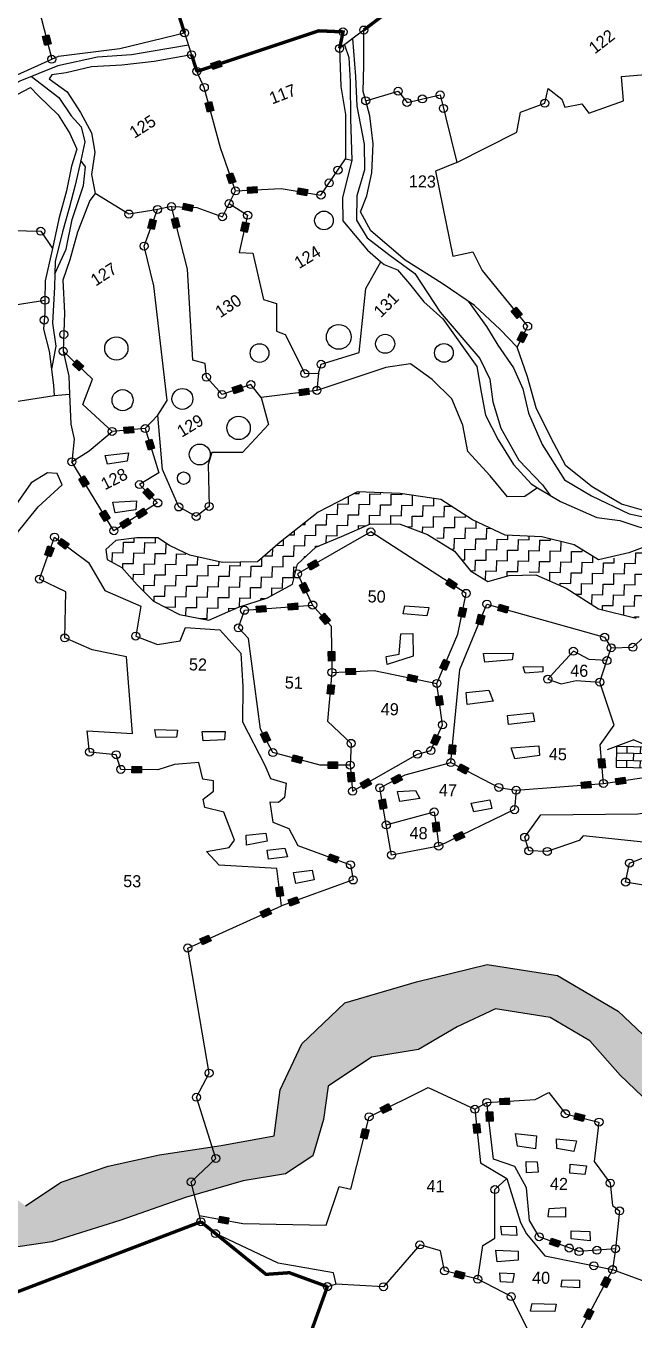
# Model space of a CAD drawing. Header units: metres. Extents: x 314218 to 316666, y 1882511 to 1885824.
# Drawn here: x 315482 to 315852, y 1883880 to 1884666 of the extents above; entities that cross this region are included whole.
import ezdxf

# ---------------------------------------------------------------- set-up
doc = ezdxf.new("R2010")
doc.units = ezdxf.units.M
doc.header["$MEASUREMENT"] = 0
for name, color, linetype in [('LINE_WATER', 4, 'Continuous'), ('OFF', 1, 'Continuous'), ('OTHERS', 1, 'Continuous'), ('POLY_HATCH', 12, 'Continuous'), ('POLY_PARCEL', 6, 'Continuous'), ('POLY_ROAD', 30, 'Continuous'), ('POLY_WATER', 4, 'Continuous'), ('SYM_BUILDING', 1, 'Continuous'), ('SYM_STONE', 1, 'Continuous'), ('SYM_WELL', 1, 'Continuous'), ('TEXT_PARCEL', 7, 'Continuous'), ('V_BOUND_LINE', 7, 'Continuous')]:
    doc.layers.add(name, color=color, linetype=linetype)
doc.styles.add('TEXT_MAP', font='KRDEV050.TTF')
pattern_1 = [(0, (312906.3342, 1883587.6138), (1.5875, 1.5875), [1.5875, -1.5875]), (90, (312907.9217, 1883587.6138), (-1.5875, 1.5875), [1.5875, -1.5875])]

# ---------------------------------------------------------------- blocks, each defined once
blk = doc.blocks.new('PAKKAWELL')
blk.add_circle((0, 0), 1.81)
blk = doc.blocks.new('BUILDING')
for p, q in [((2.25, 2.7), (-2.25, 2.7)), ((-2.25, 2.7), (-2.25, 0)), ((2.25, 1.8), (-2.25, 1.8)), ((-0.9, 2.7), (-0.9, 1.8)), ((0, 0.9), (0, 1.8)), ((0.9, 1.8), (0.9, 2.7)), ((2.25, 0), (2.25, 2.7)), ((-2.25, 0.9), (2.25, 0.9)), ((-2.25, 0), (2.25, 0)), ((-0.9, 0.9), (-0.9, 0)), ((0.9, 0), (0.9, 0.9))]:
    blk.add_line(p, q)
for points in [[(0, 3.61), (-3.45, 2.21)], [(0, 3.61), (3.45, 2.21)]]:
    blk.add_lwpolyline(points)
blk = doc.blocks.new('STONE')
blk.add_circle((0, 0), 0.851)
blk = doc.blocks.new('STONESQUAREFILLED')
blk.add_hatch(color=256).paths.add_polyline_path([(0.7, -0.48), (0.7, 0.48), (-0.7, 0.48), (-0.7, -0.48)])
blk.add_lwpolyline([(-0.7, 0.48), (0.7, 0.48), (0.7, -0.48), (-0.7, -0.48)], close=True)
blk = doc.blocks.new('2365562')
at = {"layer": 'POLY_HATCH'}
h = blk.add_hatch(dxfattribs=at)
h.set_pattern_fill('ZIGZAG', color=256, scale=0.5, style=0)
h.set_pattern_definition(pattern_1)
h.paths.add_polyline_path([(313355.98, 1883973.56), (313363.54, 1883966.68), (313367.01, 1883959.68), (313370.09, 1883955.64), (313372.21, 1883951.61), (313376.25, 1883949.9), (313380.98, 1883951.06), (313389.67, 1883951.95), (313397.28, 1883952.16), (313403.1, 1883952.91), (313410.09, 1883955.97), (313410.15, 1883958.99), (313406.52, 1883961.39), (313401.66, 1883962.14), (313393.24, 1883960.56), (313385.5, 1883958.99), (313376.86, 1883957.14), (313373.38, 1883961.93), (313368.79, 1883968.43), (313362.97, 1883976.29), (313355.5, 1883983.06), (313346.39, 1883988.19), (313335.91, 1883989.62), (313325.44, 1883986.82), (313314.82, 1883983.47), (313308.59, 1883977.25), (313305.51, 1883970.34), (313304.75, 1883963.44), (313296.88, 1883961.86), (313287.77, 1883960.29), (313280.17, 1883958.45), (313273.25, 1883955.92), (313267.98, 1883952.29), (313263.53, 1883955.37), (313258.8, 1883960.09), (313254.9, 1883966.03), (313250.45, 1883971.3), (313245.04, 1883975.61), (313239.63, 1883978.96), (313234.49, 1883981.21), (313231.41, 1883985.93), (313227.64, 1883991.61), (313222.37, 1883995.5), (313216.68, 1883997.62), (313211.55, 1883997.42), (313209.42, 1884001.45), (313205.66, 1884004.66), (313201.07, 1884009.11), (313195.25, 1884011.23), (313189.7, 1884013.35), (313185.11, 1884013.55), (313182.17, 1884018), (313176.9, 1884022.85), (313167.03, 1884027.07), (313165.18, 1884032.77), (313163.06, 1884038.3), (313159.02, 1884042.34), (313151.76, 1884049.58), (313149.36, 1884056.76), (313146.42, 1884064.9), (313139.41, 1884075.51), (313135.21, 1884076.59), (313134.85, 1884081.99), (313143, 1884085.41), (313144.43, 1884088.35), (313143, 1884093.34), (313140.46, 1884097.51), (313139.3, 1884102.5), (313139.78, 1884107.09), (313139.71, 1884113.99), (313138.68, 1884119.94), (313131.37, 1884121.58), (313139.78, 1884127.46), (313141.63, 1884132.18), (313140.6, 1884138.81), (313139.16, 1884145.72), (313136.76, 1884150.84), (313135.87, 1884155.97), (313135.53, 1884161.51), (313135.19, 1884166.5), (313136.35, 1884173.13), (313136.01, 1884179.08), (313132.79, 1884183.94), (313129.57, 1884187.29), (313129.78, 1884190.77), (313134.09, 1884194.4), (313137.72, 1884198.43), (313140.26, 1884204.11), (313142.11, 1884209.64), (313142.17, 1884214.77), (313146.35, 1884216.07), (313150.25, 1884214.5), (313151.56, 1884216.07), (313154.49, 1884220.7), (313158.74, 1884228.11), (313162.95, 1884222.35), (313168.77, 1884220.61), (313174.76, 1884222.61), (313179.48, 1884226.38), (313182.58, 1884231.94), (313183.99, 1884236.99), (313184.6, 1884243.27), (313188.71, 1884241.7), (313191.98, 1884239.88), (313195.08, 1884238.9), (313201.5, 1884244.8), (313206.73, 1884251.38), (313210.85, 1884257.95), (313214.46, 1884264.62), (313221.31, 1884265.85), (313229.08, 1884264.79), (313239.75, 1884264.06), (313250, 1884263.43), (313256.08, 1884261.69), (313259.01, 1884263.34), (313259.9, 1884266.53), (313260.37, 1884271.75), (313260.33, 1884275.35), (313255.44, 1884277.35), (313249.49, 1884278.45), (313240.9, 1884278.03), (313228.67, 1884278.29), (313219.83, 1884278.36), (313214.01, 1884276.24), (313206.69, 1884270.84), (313200.18, 1884263.79), (313195.87, 1884256.75), (313191.82, 1884249.98), (313185.87, 1884249.37), (313179.77, 1884247.79), (313175.05, 1884242.53), (313168.27, 1884236.58), (313159.57, 1884233.37), (313152.38, 1884232.48), (313146.28, 1884226.8), (313141.28, 1884220.58), (313135.74, 1884215.32), (313128.73, 1884210.31), (313126.2, 1884208.03), (313124.57, 1884198.84), (313121.52, 1884192.31), (313124.26, 1884182.36), (313123.57, 1884175.8), (313121.04, 1884167.63), (313124.37, 1884161.85), (313122.25, 1884156.59), (313119.99, 1884152.83), (313118.41, 1884149.89), (313120.67, 1884143.66), (313122.38, 1884135.39), (313121.35, 1884127.39), (313121.56, 1884119.26), (313122.59, 1884111.94), (313120.46, 1884105.03), (313122.04, 1884096.49), (313125.81, 1884088.35), (313126.97, 1884079.94), (313131.42, 1884071.4), (313135.46, 1884062.85), (313138.68, 1884054.71), (313142.04, 1884047.53), (313147.04, 1884041.86), (313151.08, 1884035.36), (313155.25, 1884030.37), (313156.14, 1884025.38), (313159.09, 1884021.89), (313166.01, 1884020.18), (313171.42, 1884015.74), (313176.28, 1884012.25), (313179.77, 1884007.95), (313183.4, 1884005.42), (313189.5, 1884005.49), (313195.04, 1884002.96), (313201, 1883998.65), (313204.49, 1883993.66), (313207.3, 1883989.62), (313211.62, 1883990.92), (313218.4, 1883988.8), (313223.26, 1883983.26), (313226.2, 1883977.45), (313232.98, 1883974.65), (313240.86, 1883969.66), (313246.82, 1883962.07), (313252.23, 1883954.48), (313258.32, 1883949.49), (313264.28, 1883945.73), (313272.02, 1883947.03), (313282.09, 1883950.38), (313291.74, 1883954), (313300.3, 1883956.67), (313306.53, 1883957.83), (313310.58, 1883960.63), (313312.01, 1883966.03), (313312.63, 1883971.03), (313319, 1883975.47), (313325.92, 1883976.77), (313331.6, 1883980.26), (313337.28, 1883983.06), (313345.43, 1883981.9), (313351.39, 1883978.55)])
h = blk.add_hatch(dxfattribs=at)
h.set_pattern_fill('ZIGZAG', color=256, scale=0.5, style=0)
h.set_pattern_definition(pattern_1)
h.paths.add_polyline_path([(313282.5, 1884052.02), (313279.38, 1884051.52), (313277.89, 1884050.18), (313278.12, 1884048.69), (313280.35, 1884047.52), (313282.68, 1884045.03), (313285.17, 1884042.65), (313289.07, 1884040.74), (313293.45, 1884039.98), (313297.83, 1884042), (313302.1, 1884043.49), (313305.79, 1884045.61), (313306.45, 1884048.56), (313309.14, 1884051.15), (313312.89, 1884052.85), (313317.16, 1884054.81), (313321.59, 1884054.84), (313328.62, 1884052.38), (313332.2, 1884048.12), (313334.79, 1884046.58), (313340.51, 1884048.32), (313346.45, 1884045.82), (313351.35, 1884042.86), (313356.99, 1884041.58), (313362.04, 1884044.17), (313365.79, 1884047.8), (313365.34, 1884050.66), (313363.22, 1884053.25), (313359.74, 1884052.91), (313351.85, 1884049.81), (313347.5, 1884052.3), (313342.71, 1884053.38), (313337.23, 1884053.56), (313332.33, 1884055.73), (313327.54, 1884058.63), (313321.48, 1884059.39), (313315.17, 1884059.52), (313309.38, 1884056.36), (313303.8, 1884051.78), (313300.47, 1884048.82), (313295.31, 1884048.59), (313288.87, 1884049.93), (313285.62, 1884052.09)])
at = {"layer": 'LINE_WATER'}
for points in [[(313313, 1884126.94), (313313.58, 1884121.32), (313313.87, 1884116.9), (313315.07, 1884111.26), (313315.18, 1884107.44), (313314.11, 1884103.55), (313314.16, 1884099.94), (313315.81, 1884097.35), (313319.29, 1884094.77), (313322.98, 1884092.18), (313326.88, 1884086.51), (313332.9, 1884079.76), (313334.47, 1884076.68), (313335, 1884073.34), (313336.25, 1884069.42), (313339.03, 1884064.76), (313342.64, 1884061.16), (313343.82, 1884059.58)], [(313288.63, 1884125.47), (313280.2, 1884123.82), (313275.14, 1884123.41), (313269.28, 1884121.97), (313263.66, 1884119.59), (313257.69, 1884116.03), (313253.19, 1884113.42), (313249.33, 1884115.04), (313245.25, 1884117.12), (313241.98, 1884117.56), (313241.34, 1884116.53)], [(313311.81, 1884126), (313312.51, 1884124.11), (313312.79, 1884120.53), (313312.95, 1884114.99), (313313.29, 1884108.86)], [(313265.39, 1884120.32), (313269.5, 1884117.27), (313271.39, 1884114.57), (313272.95, 1884112.95), (313273.5, 1884110.75), (313273, 1884107.96), (313272.21, 1884104.29), (313271.42, 1884100.85), (313270.5, 1884097.3), (313269.47, 1884092.86), (313269.44, 1884089.07), (313269.3, 1884083.7), (313269.86, 1884080.26), (313269.28, 1884076.81)], [(313269.46, 1884091.02), (313271.1, 1884094.72), (313271.89, 1884099.15), (313273.48, 1884104.26), (313273.69, 1884107.05), (313273, 1884107.96)], [(313331, 1884088.24), (313333.79, 1884084.54), (313335.54, 1884081.8), (313337.95, 1884078.45), (313339.42, 1884075.37), (313340.31, 1884071.76), (313342.45, 1884067.16), (313345.86, 1884061.93), (313349.97, 1884059.66), (313355.6, 1884057.07), (313361.9, 1884055.95)], [(313272.02, 1884073.16), (313272.32, 1884068.7), (313272.87, 1884066.47), (313272.59, 1884063.12)]]:
    blk.add_lwpolyline(points, dxfattribs=at)
at = {"layer": 'OFF'}
for points in [[(313269.76, 1884072.93), (313272.02, 1884073.16)], [(313334.51, 1883968.04), (313336.27, 1883969.09)], [(313355.83, 1883947.73), (313355.48, 1883944.62)]]:
    blk.add_lwpolyline(points, dxfattribs=at)
at = {"layer": 'OTHERS'}
for points in [[(313277.53, 1884064.17), (313281, 1884064.62), (313280.8, 1884063.36), (313277.88, 1884062.89)], [(313278.79, 1884057.21), (313282.3, 1884057.49), (313282.26, 1884056.15), (313279.17, 1884055.64)], [(313322.52, 1884042.72), (313326.12, 1884042.52), (313325.83, 1884041.31), (313322.33, 1884041.53)], [(313321.85, 1884035.5), (313322.01, 1884038.53), (313323.83, 1884038.61), (313323.93, 1884035.24), (313320.07, 1884033.93), (313319.92, 1884035.12)], [(313334.37, 1884035.88), (313338.78, 1884036), (313338.66, 1884034.99), (313334.59, 1884034.57)], [(313340.3, 1884034), (313343.25, 1884034.12), (313343.25, 1884033.31), (313340.64, 1884033.05)], [(313331.91, 1884030.02), (313335.31, 1884030.42), (313335.96, 1884028.81), (313332.13, 1884028.22)], [(313338.12, 1884026.73), (313341.88, 1884027.17), (313342.17, 1884025.92), (313338.3, 1884025.38)], [(313285.76, 1884023.52), (313289.1, 1884023.49), (313288.99, 1884022.45), (313285.99, 1884022.37)], [(313292.8, 1884023.39), (313296.2, 1884023.47), (313296.14, 1884022.23), (313292.97, 1884022.03)], [(313338.79, 1884021.9), (313342.91, 1884022.31), (313343, 1884020.85), (313339.38, 1884020.31)], [(313322.01, 1884015.09), (313324.69, 1884015.27), (313325.34, 1884014.12), (313322.4, 1884013.59)], [(313333.01, 1884013.58), (313335.79, 1884014.14), (313336.11, 1884012.85), (313333.45, 1884012.27)], [(313299.68, 1884008.09), (313302.55, 1884008.46), (313302.78, 1884007.26), (313299.75, 1884006.64)], [(313302.83, 1884005.92), (313305.46, 1884006.29), (313305.88, 1884005), (313303.03, 1884004.6)], [(313306.83, 1884002.71), (313309.56, 1884003.08), (313309.88, 1884001.69), (313307.17, 1884001.07)], [(313340.64, 1883964.58), (313343.75, 1883964.3), (313343.64, 1883962.36), (313340.95, 1883962.67)], [(313346.72, 1883963.89), (313349.71, 1883963.66), (313349.33, 1883962.06), (313346.8, 1883962.47)], [(313342.28, 1883960.45), (313343.94, 1883960.39), (313344.11, 1883958.9), (313342.39, 1883958.76)], [(313348.85, 1883960.15), (313351.3, 1883959.98), (313351.07, 1883958.65), (313348.83, 1883958.84)], [(313345.86, 1883953.5), (313348.3, 1883953.72), (313348.3, 1883952.28), (313345.72, 1883952.25)], [(313338.75, 1883950.73), (313341.03, 1883950.73), (313341.14, 1883949.4), (313338.89, 1883949.43)], [(313349.21, 1883950.23), (313351.99, 1883950.2), (313352.05, 1883948.82), (313349.24, 1883949.06)], [(313338.06, 1883947.15), (313341.39, 1883947.04), (313341.39, 1883945.71), (313338.31, 1883945.41)], [(313338.7, 1883943.8), (313340.86, 1883943.75), (313340.64, 1883942.36), (313338.84, 1883942.44)], [(313348.02, 1883942.92), (313350.57, 1883942.92), (313350.63, 1883941.81), (313347.88, 1883941.89)], [(313343.61, 1883939.34), (313347.22, 1883939.29), (313347, 1883938.18), (313343.42, 1883938.15)]]:
    blk.add_lwpolyline(points, close=True, dxfattribs=at)
at = {"layer": 'POLY_HATCH'}
for points in [[(313267.98, 1883952.29), (313273.25, 1883955.92), (313280.17, 1883958.45), (313287.77, 1883960.29), (313296.88, 1883961.86), (313304.75, 1883963.44), (313305.51, 1883970.34), (313308.59, 1883977.25), (313314.82, 1883983.47), (313325.44, 1883986.82), (313335.91, 1883989.62), (313346.39, 1883988.19), (313355.5, 1883983.06), (313362.97, 1883976.29)], [(313360.57, 1883969.38), (313355.98, 1883973.56), (313351.39, 1883978.55), (313345.43, 1883981.9), (313337.28, 1883983.06), (313331.6, 1883980.26), (313325.92, 1883976.77), (313319, 1883975.47), (313312.63, 1883971.03), (313312.01, 1883966.03), (313310.58, 1883960.63), (313306.53, 1883957.83), (313300.3, 1883956.67), (313291.74, 1883954), (313282.09, 1883950.38), (313272.02, 1883947.03), (313264.28, 1883945.73)], [(313262.92, 1884050.13), (313267.7, 1884056.29), (313271.23, 1884059.67), (313270.46, 1884061.32), (313268.99, 1884061.4), (313266.59, 1884059.87), (313264.04, 1884056.04)], [(313359.74, 1884052.91), (313355.68, 1884051.31), (313351.19, 1884050.18), (313347.5, 1884052.3), (313342.71, 1884053.38), (313337.23, 1884053.56), (313332.33, 1884055.73), (313327.54, 1884058.63), (313321.48, 1884059.39), (313315.17, 1884059.52), (313309.38, 1884056.36), (313303.8, 1884051.78), (313300.47, 1884048.82), (313295.31, 1884048.59), (313290.41, 1884049.61), (313289.65, 1884049.9), (313287.35, 1884050.94), (313285.62, 1884052.09), (313282.5, 1884052.02), (313279.38, 1884051.52), (313277.89, 1884050.18), (313278.12, 1884048.69), (313280.35, 1884047.52), (313282.68, 1884045.03), (313285.17, 1884042.65), (313289.07, 1884040.74), (313293.45, 1884039.98), (313297.83, 1884042), (313302.1, 1884043.49), (313305.79, 1884045.61), (313306.45, 1884048.56), (313309.14, 1884051.15), (313312.89, 1884052.85), (313317.16, 1884054.81), (313321.59, 1884054.84), (313325.7, 1884053.4), (313329.76, 1884051.02), (313332.2, 1884048.12), (313334.79, 1884046.58), (313337.96, 1884047.54), (313341.92, 1884047.73), (313346.45, 1884045.82), (313351.35, 1884042.86), (313356.99, 1884041.58)]]:
    blk.add_lwpolyline(points, dxfattribs=at)
at = {"layer": 'POLY_PARCEL'}
for points in [[(313266.28, 1884130.38), (313268.35, 1884122.94)], [(313296.08, 1884103.91), (313293.71, 1884110.29), (313291.12, 1884119.21), (313289.97, 1884121.57)], [(313296.08, 1884103.91), (313302.88, 1884104.44), (313308.8, 1884103.57), (313312.35, 1884109.02)], [(313328.88, 1884108.85), (313325.73, 1884107.45), (313328.61, 1884094.9), (313331.55, 1884095.6), (313332.97, 1884092.85), (313339.93, 1884084.69), (313338.45, 1884081.53)], [(313284.54, 1884100.91), (313283.71, 1884100.72), (313280.29, 1884100.15), (313275.2, 1884103.12)], [(313295.16, 1884102), (313296.08, 1884103.91)], [(313286.61, 1884101.38), (313284.54, 1884100.91)], [(313286.61, 1884101.38), (313290.39, 1884101.31), (313294.21, 1884100.04), (313295.16, 1884102)], [(313300.51, 1884073.26), (313298.97, 1884075.16), (313294.72, 1884073.58), (313292.34, 1884076.11), (313292.12, 1884078.17), (313290.26, 1884078.59), (313289.18, 1884092.15), (313286.61, 1884101.38)], [(313295.16, 1884102), (313297.96, 1884100.33), (313296.8, 1884094.76), (313298.83, 1884094.7), (313300.56, 1884087.83), (313302.5, 1884087.31), (313302.59, 1884083.17), (313303.89, 1884082.73), (313306.94, 1884076.96), (313308.96, 1884077.07)], [(313285.24, 1884070.33), (313286.56, 1884072.52), (313284.24, 1884089.53), (313282.66, 1884095.42), (313284.54, 1884100.91)], [(313252.23, 1884098.8), (313258.73, 1884097.36), (313267.25, 1884097.32), (313269.06, 1884094.76)], [(313245.55, 1884095.49), (313244.38, 1884091.13), (313246.13, 1884090.21), (313248.63, 1884080.49), (313250.69, 1884080.46), (313253.27, 1884084.44), (313268.09, 1884087.06)], [(313308.96, 1884077.07), (313309.33, 1884078.39), (313314.98, 1884080.26), (313315.77, 1884089.78), (313317.92, 1884093.82)], [(313278.47, 1884067.75), (313274.05, 1884071.69), (313275.42, 1884075.48), (313270.97, 1884079.52)], [(313341.89, 1884060.68), (313340.02, 1884059.35), (313337.47, 1884059.23), (313334.82, 1884062.33), (313331.44, 1884065.89), (313330.59, 1884069.77), (313328.86, 1884073.66), (313325.9, 1884076.48), (313322.65, 1884078.71), (313318.99, 1884078.09), (313308.8, 1884074.5)], [(313308.96, 1884077.07), (313308.8, 1884074.5)], [(313251.38, 1884070.43), (313261.23, 1884075.33), (313263.76, 1884071.84), (313269.76, 1884072.93)], [(313308.8, 1884074.5), (313300.51, 1884073.26)], [(313300.51, 1884073.26), (313301.73, 1884069.27), (313297.93, 1884065.01), (313293.37, 1884064.95), (313292.86, 1884063.14), (313293.12, 1884056.9), (313291.25, 1884055.36), (313288.61, 1884056.72), (313286.09, 1884062.25), (313285.24, 1884070.33)], [(313285.24, 1884070.33), (313283.4, 1884068.29)], [(313283.4, 1884068.29), (313285.54, 1884061.73), (313282.72, 1884059.94), (313285.47, 1884057.25), (313279.05, 1884052.99), (313272.59, 1884063.12), (313275.12, 1884064.81), (313278.47, 1884067.75)], [(313283.4, 1884068.29), (313278.47, 1884067.75)], [(313327.55, 1884031.28), (313330.5, 1884038.66), (313331.61, 1884044.76), (313317.25, 1884053.61), (313306.48, 1884047.12), (313308.83, 1884042.55)], [(313353.34, 1884037.11), (313356.57, 1884037.26), (313360.3, 1884040.81), (313367.59, 1884045.74)], [(313314.89, 1884018.85), (313310.44, 1884018.75), (313303.38, 1884020.47), (313301.45, 1884023.91), (313299.4, 1884037.39), (313297.86, 1884038.92), (313298.72, 1884041.55), (313308.83, 1884042.55)], [(313308.83, 1884042.55), (313311.63, 1884039.48), (313311.91, 1884032.59)], [(313329.88, 1884019.53), (313330.93, 1884033.41), (313334.73, 1884043.22), (313352.34, 1884038.65), (313353.34, 1884037.11)], [(313352.76, 1884035.2), (313350.09, 1884035.28), (313347.73, 1884036.49), (313344.86, 1884033.2)], [(313352.76, 1884035.2), (313353.34, 1884037.11)], [(313351.77, 1884031.97), (313352.76, 1884035.2)], [(313311.91, 1884032.59), (313311.38, 1884025.34), (313314.97, 1884022.09), (313314.89, 1884018.85)], [(313311.91, 1884032.59), (313318.19, 1884033), (313327.55, 1884031.28)], [(313344.86, 1884033.2), (313344.02, 1884032.24), (313346.04, 1884031.61), (313348.25, 1884032.12)], [(313348.25, 1884032.12), (313351.77, 1884031.97)], [(313352.62, 1884016.9), (313352.02, 1884022.64), (313354.01, 1884025.59), (313351.77, 1884031.97)], [(313314.89, 1884018.85), (313315.33, 1884014.96), (313324.87, 1884020.68), (313326.86, 1884021.27), (313328.5, 1884025.12), (313327.55, 1884031.28)], [(313352.62, 1884016.9), (313375.27, 1884020.72), (313376.53, 1884024.18)], [(313320.46, 1884010.07), (313319.38, 1884015.56), (313323.09, 1884017.57), (313329.88, 1884019.53)], [(313329.88, 1884019.53), (313337.06, 1884015.99), (313339.65, 1884015.62)], [(313339.65, 1884015.62), (313352.62, 1884016.9)], [(313339.65, 1884015.62), (313339.47, 1884012.73), (313328.31, 1884007.07)], [(313320.46, 1884010.07), (313327.55, 1884012.14), (313328.31, 1884007.07)], [(313328.31, 1884007.07), (313321.34, 1884005.59), (313320.46, 1884010.07)], [(313293.88, 1883951.37), (313292.56, 1883956.35), (313296.14, 1883959.93), (313293.08, 1883968.96), (313294.88, 1883972.59), (313291.32, 1883991.14), (313305.11, 1883997.7)], [(313293.88, 1883951.37), (313300.35, 1883950.32), (313312.77, 1883950.32), (313314.56, 1883956.11), (313316.33, 1883955.79), (313318.8, 1883966.59), (313327.52, 1883971.14), (313334.51, 1883968.04)], [(313336.27, 1883969.09), (313343.46, 1883969.67), (313345.44, 1883970.77), (313347.97, 1883967.66), (313353, 1883966.52), (313352.41, 1883960.66), (313354.87, 1883957.48), (313355.27, 1883954.14), (313356.34, 1883953.37), (313355.83, 1883947.73)], [(313335.47, 1883942.75), (313336.13, 1883947.8), (313337.89, 1883948.9), (313337.74, 1883956.15), (313339.47, 1883957.82)], [(313294.13, 1883950.45), (313293.88, 1883951.37)], [(313314.42, 1883941.59), (313314, 1883943.28), (313305.73, 1883944.52), (313296.32, 1883948.75)], [(313335.47, 1883942.75), (313330.5, 1883943.89), (313329.84, 1883946.87), (313326.75, 1883947.68), (313321.47, 1883941.36), (313314.42, 1883941.59)], [(313355.48, 1883944.62), (313350.85, 1883935.43)], [(313355.48, 1883944.62), (313374.32, 1883938.13), (313388.53, 1883942.3), (313410.65, 1883941.98)], [(313314.42, 1883941.59), (313313.13, 1883941.19)], [(313350.85, 1883935.43), (313343.09, 1883935.32), (313340.5, 1883940.28), (313335.47, 1883942.75)]]:
    blk.add_lwpolyline(points, dxfattribs=at)
for points in [[(313305.11, 1883997.7), (313304.32, 1884003.23), (313295.75, 1884003.55), (313293.79, 1884005.55), (313297.18, 1884006.21), (313297.95, 1884007.32), (313296.27, 1884011.47), (313293.42, 1884012.08), (313293.15, 1884013.34), (313294.66, 1884014.55), (313294.63, 1884016.11), (313293.03, 1884016.28), (313292.41, 1884018.77), (313288.78, 1884018.4), (313286.33, 1884017.54), (313280.82, 1884017.51), (313280.1, 1884019.66), (313276.13, 1884019.98), (313275.71, 1884023.16), (313282.45, 1884022.87), (313281.29, 1884034.26), (313276.2, 1884035.2), (313272.07, 1884036.9), (313272.07, 1884043.76), (313268.14, 1884045.56), (313270.24, 1884051.85), (313275.38, 1884048.2), (313277.88, 1884044.08), (313283.29, 1884041.84), (313282.62, 1884037.37), (313285.86, 1884036.21), (313289.25, 1884036.83), (313290.01, 1884038.83), (313295.13, 1884038.56), (313298.32, 1884035.18), (313298.71, 1884030.19), (313298.76, 1884024.96), (313302.22, 1884018.6), (313303.09, 1884016.6), (313305.43, 1884015.98), (313305.26, 1884013.84), (313304.35, 1884013.07), (313303.09, 1884013.1), (313303.6, 1884010.11), (313306, 1884009.25), (313307.36, 1884006.71), (313315.24, 1884004.02), (313315.71, 1884001.77)], [(313367.63, 1884006.46), (313365.95, 1884000.83), (313356.22, 1884002.31), (313356.75, 1884005.13), (313359.38, 1884006.21), (313358.73, 1884008.28), (313349.78, 1884009.06), (313349.19, 1884008.35), (313344.48, 1884006.61), (313341.72, 1884006.65), (313341.07, 1884008.66), (313343.4, 1884012.03), (313357.8, 1884012.49), (313376.02, 1884015.4), (313375.22, 1884006.43)]]:
    blk.add_lwpolyline(points, close=True, dxfattribs=at)
at = {"layer": 'POLY_ROAD'}
for points in [[(313355.83, 1883947.73), (313350.43, 1883947.18), (313344.45, 1883949.27), (313342.95, 1883951.65), (313342.44, 1883956.49), (313340.64, 1883959.67), (313337.45, 1883960.66), (313336.27, 1883969.09)], [(313334.51, 1883968.04), (313335.5, 1883960.11), (313339.47, 1883957.82)], [(313339.47, 1883957.82), (313341.62, 1883951.33), (313342.57, 1883949.68), (313345.38, 1883946.47), (313355.48, 1883944.62)]]:
    blk.add_lwpolyline(points, dxfattribs=at)
at = {"layer": 'POLY_WATER'}
for points in [[(313314.65, 1884128.25), (313311.11, 1884125.44)], [(313315.15, 1884117.74), (313314.76, 1884119.09), (313314.78, 1884123.01), (313314.65, 1884128.25)], [(313268.35, 1884122.94), (313269.34, 1884123.41), (313278.45, 1884124.75), (313288.01, 1884127.26)], [(313288.01, 1884127.26), (313289.12, 1884124.04)], [(313311.11, 1884125.44), (313311.4, 1884119.79), (313312.21, 1884115.64), (313312.35, 1884109.02)], [(313251.31, 1884115.62), (313253.88, 1884115.15), (313263.25, 1884120.51), (313268.35, 1884122.94)], [(313289.12, 1884124.04), (313283.57, 1884122.92), (313278.79, 1884122.26), (313274.3, 1884121.92), (313270.56, 1884120.95), (313268.43, 1884120.61), (313268.01, 1884119.99), (313270.74, 1884118.13), (313272.8, 1884115.12), (313274.5, 1884112.11), (313275.04, 1884109.22), (313274.62, 1884105.89), (313275.2, 1884103.12)], [(313328.88, 1884108.85), (313337.74, 1884113.51), (313338.22, 1884116.52), (313341.79, 1884117.92), (313342.23, 1884120.1), (313344.31, 1884118.59), (313344.8, 1884117.38), (313347.3, 1884117.92), (313348.36, 1884116.55), (313353.49, 1884118.5), (313353.12, 1884122.13), (313364.36, 1884123.31), (313365.82, 1884124.17)], [(313252.23, 1884098.8), (313252.88, 1884099.73), (313253.54, 1884103.5), (313253.23, 1884108.65), (313253.19, 1884111.72), (313256.61, 1884113.76), (313261.43, 1884116.57), (313265.29, 1884118.69), (313266.46, 1884117.52), (313269.5, 1884114.67), (313271.27, 1884111.94), (313272.36, 1884109.64), (313271.62, 1884107.09), (313270.97, 1884103.41), (313269.89, 1884099.21), (313269.06, 1884094.76)], [(313315.15, 1884117.74), (313319.96, 1884119.24), (313321.3, 1884117.62), (313326.21, 1884118.83), (313328.88, 1884108.85)], [(313338.45, 1884081.53), (313335.87, 1884084.1), (313331.94, 1884087.62), (313327.09, 1884090.79), (313321.52, 1884094.16), (313316.31, 1884098.4), (313314.7, 1884101.21), (313315.63, 1884103.58), (313316.29, 1884107.03), (313316.39, 1884111.36), (313315.81, 1884115.48), (313315.15, 1884117.74)], [(313312.35, 1884109.02), (313313.29, 1884108.86), (313312, 1884103.21), (313312.14, 1884099.81), (313315.87, 1884095.5), (313317.92, 1884093.82)], [(313275.2, 1884103.12), (313274.46, 1884102.06), (313272.73, 1884097.27), (313271.66, 1884093.14), (313270.69, 1884090.12), (313271.01, 1884085.24), (313270.97, 1884079.52)], [(313269.06, 1884094.76), (313268.06, 1884089.94), (313268.09, 1884087.06)], [(313317.92, 1884093.82), (313318.42, 1884093.41), (313320.42, 1884092.69), (313322.24, 1884090.65), (313324.42, 1884088.01), (313327.3, 1884085.51), (313332.5, 1884078.52), (313333.21, 1884074.74), (313333.92, 1884071.31), (313335.88, 1884067.71), (313338.25, 1884064.1), (313340.94, 1884061.23), (313341.89, 1884060.68)], [(313268.09, 1884087.06), (313268.11, 1884085.22), (313267.98, 1884082.76), (313268.89, 1884079.51), (313269.63, 1884074.44), (313269.76, 1884072.93)], [(313376.4, 1884054.51), (313371.38, 1884056.02), (313368.33, 1884055.44), (313364.39, 1884056.26), (313359.66, 1884057.15), (313354.45, 1884058.49), (313350.04, 1884061.02), (313346.03, 1884064.03), (313343.7, 1884068.23), (313341.44, 1884072.6), (313340.06, 1884077.16), (313338.45, 1884081.53)], [(313270.97, 1884079.52), (313271.85, 1884075.85), (313272.02, 1884073.16)], [(313341.89, 1884060.68), (313345.35, 1884058.7), (313350.83, 1884056.43), (313354.25, 1884056.06), (313357.1, 1884055.19), (313362.39, 1884054.14), (313366.09, 1884052.99), (313366.96, 1884051.83), (313367.11, 1884049.15), (313367.59, 1884045.74)]]:
    blk.add_lwpolyline(points, dxfattribs=at)
at = {"layer": 'V_BOUND_LINE', "const_width": 0.5}
for points in [[(313288.01, 1884127.26), (313287.18, 1884129.69), (313296.98, 1884130.27), (313302.36, 1884134.33)], [(313319.79, 1884132.32), (313314.65, 1884128.25)], [(313311.11, 1884125.44), (313311.58, 1884127.91), (313307.94, 1884127.99), (313289.97, 1884121.57)], [(313289.97, 1884121.57), (313289.12, 1884124.04)], [(313259.73, 1883936.78), (313265.57, 1883938.86), (313294.13, 1883950.45)], [(313294.13, 1883950.45), (313296.32, 1883948.75)], [(313296.32, 1883948.75), (313303.97, 1883942.83), (313307.42, 1883943.15), (313313.13, 1883941.19)], [(313313.13, 1883941.19), (313305.08, 1883917.36), (313308.41, 1883917.44), (313304.4, 1883907.13), (313303.18, 1883906.35)]]:
    blk.add_lwpolyline(points, dxfattribs=at)
at = {"layer": 'SYM_BUILDING', "xscale": 1.142869336376032, "yscale": 1.142869336376032, "zscale": 1.142869336376032}
blk.add_blockref('BUILDING', (313357.02, 1884019.38), dxfattribs=at)
at = {"layer": 'SYM_STONE', "ltscale": 10, "xscale": 0.7, "yscale": 0.7, "zscale": 0.7}
for p in [(313311.58, 1884127.91), (313314.65, 1884128.25), (313288.01, 1884127.26), (313289.12, 1884124.04), (313311.11, 1884125.44), (313289.97, 1884121.57), (313291.12, 1884119.21), (313294.88, 1883972.59), (313293.08, 1883968.96), (313296.14, 1883959.93), (313292.56, 1883956.35), (313294.13, 1883950.45), (313296.32, 1883948.75)]:
    blk.add_blockref('STONE', p, dxfattribs=at)
at = {"layer": 'SYM_STONE'}
for p, rotation in [((313267.57, 1884125.76), 285.5112676867741), ((313295.39, 1884105.78), 110.3401136734872), ((313298.57, 1884104.1), 4.477731437929185), ((313306.04, 1884103.98), 351.6982757816545), ((313289.04, 1884101.34), 348.671797832216), ((313283.78, 1884098.69), 258.1272069722541), ((313287.28, 1884098.96), 285.5930197430604), ((313297.59, 1884098.56), 258.2223297049313), ((313338.25, 1884086.66), 310.4724041925427), ((313339.16, 1884083.04), 244.8375670526879), ((313273.21, 1884077.49), 317.7871870417816), ((313297.01, 1884074.43), 20.31885527633543), ((313306.92, 1884074.22), 8.525458697788737), ((313280.97, 1884068.02), 6.202739805541859), ((313284.18, 1884065.9), 288.0702487833454), ((313274.44, 1884060.23), 302.5200260059353), ((313284.08, 1884058.6), 315.5584327852401), ((313277.65, 1884055.19), 302.5200260059328), ((313283.08, 1884055.67), 33.57720534473164), ((313280.75, 1884054.12), 33.57720534472871), ((313271.59, 1884050.89), 324.6109684732381), ((313269.53, 1884049.71), 251.5369303828296), ((313308.77, 1884048.5), 31.0825022685793), ((313307.54, 1884045.06), 297.3181624163838), ((313329.41, 1884046.12), 328.3613810676136), ((313301.19, 1884041.79), 5.666849627693592), ((313305.9, 1884042.26), 5.666849627693149), ((313331.09, 1884041.92), 259.7125318036435), ((313333.83, 1884040.89), 257.0081070613925), ((313337.17, 1884042.59), 345.4339313069643), ((313310.69, 1884040.51), 312.2441979789779), ((313311.81, 1884034.99), 272.389822805936), ((313328.66, 1884034.06), 248.1662257411101), ((313314.68, 1884032.78), 3.733404465682899), ((313323.87, 1884031.96), 349.5792251902489), ((313311.79, 1884030.05), 265.8197147267774), ((313327.95, 1884028.71), 278.7722632276835), ((313302.22, 1884022.73), 295.6775639454423), ((313327.53, 1884022.86), 246.9148741983742), ((313330.03, 1884021.48), 265.6512420656839), ((313352.31, 1884019.89), 276.0562623769463), ((313307.01, 1884019.58), 346.2992944055063), ((313312.31, 1884018.79), 1.317775127231837), ((313331.72, 1884018.62), 333.7974856632095), ((313283.18, 1884017.52), 0.2565136769077019), ((313315.09, 1884017.08), 276.4242536856198), ((313317.28, 1884016.13), 30.92239586643638), ((313321.87, 1884016.91), 28.53843930480888), ((313350.05, 1884016.64), 5.634960639383872), ((313355.17, 1884017.33), 9.582952511214028), ((313319.86, 1884013.14), 281.1277840492335), ((313327.88, 1884009.9), 278.5733010529625), ((313331.31, 1884008.59), 26.89764141932953), ((313312.67, 1884004.9), 341.1637375222356), ((313304.81, 1883999.8), 278.1432622906838), ((313306.92, 1883998.4), 21.00612853604893), ((313302.81, 1883996.61), 25.45084728302273), ((313293.95, 1883992.39), 25.45084728302105), ((313321.25, 1883967.87), 27.50787830977671), ((313338.92, 1883969.3), 4.659259102507823), ((313336.73, 1883967), 273.7251998570593), ((313350.07, 1883967.18), 347.2701471825916), ((313318.22, 1883964.06), 257.1421785383222), ((313334.87, 1883965.18), 277.0850446525198), ((313346.82, 1883948.44), 340.7548189794702), ((313332.73, 1883943.37), 347.0776133051125), ((313354.51, 1883942.7), 243.289301746419), ((313352.1, 1883937.91), 243.2893017464185)]:
    blk.add_blockref('STONESQUAREFILLED', p, dxfattribs=dict(at, rotation=rotation))
at = {"layer": 'SYM_STONE', "xscale": 0.7, "yscale": 0.7, "zscale": 0.7}
for p in [(313268.35, 1884122.94), (313319.96, 1884119.24), (313323.57, 1884118.18), (313326.21, 1884118.83), (313341.79, 1884117.92), (313315.15, 1884117.74), (313321.3, 1884117.62), (313326.74, 1884116.83), (313311.25, 1884107.34), (313309.98, 1884105.39), (313296.08, 1884103.91), (313308.8, 1884103.57), (313284.54, 1884100.91), (313286.61, 1884101.38), (313295.16, 1884102), (313280.29, 1884100.15), (313294.21, 1884100.04), (313297.96, 1884100.33), (313267.25, 1884097.32), (313282.66, 1884095.42), (313268.09, 1884087.06), (313268.05, 1884084.12), (313339.93, 1884084.69), (313270.99, 1884082.03), (313270.97, 1884079.52), (313309.33, 1884078.39), (313292.34, 1884076.11), (313306.94, 1884076.96), (313298.97, 1884075.16), (313308.8, 1884074.5), (313294.72, 1884073.58), (313283.4, 1884068.29), (313278.47, 1884067.75), (313272.59, 1884063.12), (313282.72, 1884059.94), (313285.47, 1884057.25), (313288.61, 1884056.72), (313293.12, 1884056.9), (313291.25, 1884055.36), (313279.05, 1884052.99), (313317.25, 1884053.61), (313270.24, 1884051.85), (313306.48, 1884047.12), (313268.14, 1884045.56), (313331.61, 1884044.76), (313334.73, 1884043.22), (313298.72, 1884041.55), (313308.83, 1884042.55), (313282.62, 1884037.37), (313297.86, 1884038.92), (313352.34, 1884038.65), (313353.34, 1884037.11), (313356.57, 1884037.26), (313272.07, 1884036.9), (313347.73, 1884036.49), (313352.76, 1884035.2), (313311.91, 1884032.59), (313327.55, 1884031.28), (313344.02, 1884032.24), (313351.77, 1884031.97), (313328.5, 1884025.12), (313314.97, 1884022.09), (313276.13, 1884019.98), (313303.38, 1884020.47), (313324.87, 1884020.68), (313326.86, 1884021.27), (313280.1, 1884019.66), (313314.89, 1884018.85), (313329.88, 1884019.53), (313280.82, 1884017.51), (313337.06, 1884015.99), (313352.62, 1884016.9), (313315.33, 1884014.96), (313319.38, 1884015.56), (313339.65, 1884015.62), (313327.55, 1884012.14), (313339.47, 1884012.73), (313320.46, 1884010.07), (313341.07, 1884008.66), (313328.31, 1884007.07), (313341.72, 1884006.65), (313344.48, 1884006.61), (313321.34, 1884005.59), (313356.75, 1884005.13), (313315.24, 1884004.02), (313315.71, 1884001.77), (313356.22, 1884002.31), (313291.32, 1883991.14), (313334.51, 1883968.04), (313336.27, 1883969.09), (313318.8, 1883966.59), (313347.97, 1883967.66), (313353, 1883966.52), (313337.74, 1883956.15), (313354.87, 1883957.48), (313356.34, 1883953.37), (313344.45, 1883949.27), (313326.75, 1883947.68), (313348.97, 1883947.69), (313350.43, 1883947.18), (313353.09, 1883947.45), (313355.83, 1883947.73), (313352.68, 1883945.13), (313355.48, 1883944.62), (313330.5, 1883943.89), (313335.47, 1883942.75), (313313.13, 1883941.19), (313321.47, 1883941.36), (313340.5, 1883940.28)]:
    blk.add_blockref('STONE', p, dxfattribs=at)
at = {"layer": 'SYM_STONE', "ltscale": 10}
for p, rotation in [((313292.85, 1884122.6), 19.65538544038175), ((313291.95, 1884116.33), 286.2404405539795), ((313297.52, 1883950.78), 350.7940296962767)]:
    blk.add_blockref('STONESQUAREFILLED', p, dxfattribs=dict(at, rotation=rotation))
at = {"layer": 'SYM_WELL'}
for p, xscale, yscale, zscale in [((313309.32, 1884099.79), 0.7682611807391523, 0.7682611807391523, 0.7682611807391523), ((313311.88, 1884082.52), 1.01885497084839, 1.01885497084839, 1.01885497084839), ((313318.8, 1884081.63), 0.78107193445218, 0.78107193445218, 0.78107193445218), ((313278.85, 1884080.12), 0.9546788041595743, 0.9546788041595743, 0.9546788041595743), ((313300.15, 1884079.87), 0.7682611807391523, 0.7682611807391523, 0.7682611807391523), ((313327.56, 1884080.47), 0.7682611807391523, 0.7682611807391523, 0.7682611807391523), ((313288.83, 1884072.81), 0.8582038944349116, 0.8582038944349116, 0.8582038944349116), ((313279.94, 1884072.43), 0.8671330416894507, 0.8671330416894507, 0.8671330416894507), ((313297.27, 1884068.66), 0.9611464365382565, 0.9611464365382565, 0.9611464365382565), ((313291.58, 1884064.59), 0.8582038944349116, 0.8582038944349116, 0.8582038944349116), ((313289.25, 1884061.02), 0.5130728419477498, 0.5130728419477498, 0.5130728419477498)]:
    blk.add_blockref('PAKKAWELL', p, dxfattribs=dict(at, xscale=xscale, yscale=yscale, zscale=zscale))
at = {"layer": 'TEXT_PARCEL', "style": 'TEXT_MAP'}
for s, rotation, p in [('122', 39.1277, (313349.07, 1884125.31)), ('117', 22.2527, (313301.26, 1884116.88)), ('125', 33.6468, (313280.88, 1884111.35)), ('124', 32.6926, (313305.77, 1884092.46)), ('127', 34.3953, (313275.59, 1884089.24)), ('130', 34.5484, (313294.21, 1884084.91)), ('131', 46.172, (313318.09, 1884085.41)), ('129', 32.3051, (313288.84, 1884067.02)), ('128', 28.1396, (313277.58, 1884058.95))]:
    blk.add_text(s, height=1.8, rotation=rotation, dxfattribs=at).set_placement(p)
for s, p in [('123', (313321.82, 1884105.01)), ('50', (313316.98, 1884043.12)), ('52', (313290.62, 1884032.45)), ('46', (313347.33, 1884032.71)), ('51', (313304.93, 1884030.04)), ('49', (313319.28, 1884026.39)), ('45', (313344.41, 1884020.22)), ('47', (313328.17, 1884014.52)), ('48', (313323.95, 1884008.05)), ('53', (313281.52, 1884000.01)), ('41', (313327.56, 1883955.58)), ('42', (313345.9, 1883956.3)), ('40', (313343.54, 1883942.28))]:
    blk.add_text(s, height=1.8, dxfattribs=at).set_placement(p)

msp = doc.modelspace()

# ---------------------------------------------------------------- block references
at = {"xscale": 4.083279410852812, "yscale": 4.083279410852812, "zscale": 4.083279410852812, "rotation": 358.8080119236983}
msp.add_blockref('2365562', (-1123430.09, -5780479.87), dxfattribs=at)

doc.saveas('drawing.dxf')
